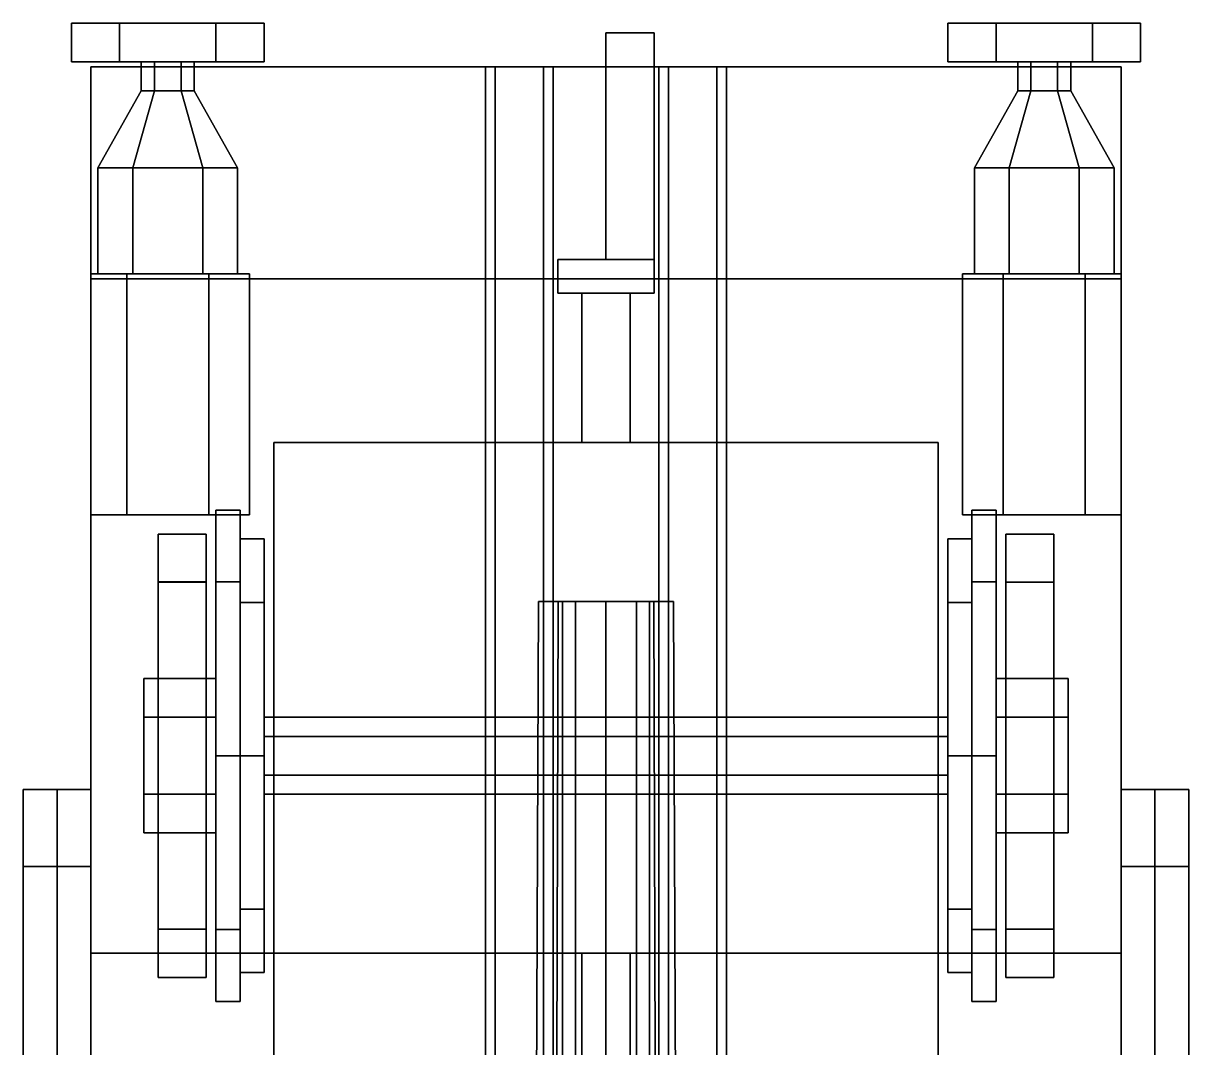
# Model space of a CAD drawing. Header units: millimetres. Extents: x -5.7 to 2.4, y -19.3 to 8.9.
# Drawn here: x -1.21 to 1.21, y 6.744 to 8.87 of the extents above; entities that cross this region are included whole.
import ezdxf

# ---------------------------------------------------------------- set-up
doc = ezdxf.new("R2010")
doc.units = ezdxf.units.MM
for name, color, linetype in [('buffer', 1, 'Continuous'), ('gun', 1, 'Continuous'), ('railings', 6, 'Continuous'), ('supports', 5, 'Continuous'), ('wheels', 2, 'Continuous')]:
    doc.layers.add(name, color=color, linetype=linetype)

msp = doc.modelspace()

# ---------------------------------------------------------------- linework, layer by layer
for points in [[(0, 8.85, 0.82), (0, 8.78, 0.7), (0, 8.78, 1.23), (0, 8.85, 1.07)], [(0.1, 8.85, 0.82), (0.1, 8.78, 0.7), (0, 8.78, 0.7), (0, 8.85, 0.82)], [(0, 8.85, 1.07), (0, 8.78, 1.23), (0.1, 8.78, 1.23), (0.1, 8.85, 1.07)], [(0.1, 8.85, 1.07), (0.1, 8.85, 0.82), (0, 8.85, 0.82), (0, 8.85, 1.07)], [(0.1, 8.78, 1.23), (0.1, 8.78, 0.7), (0.1, 8.85, 0.82), (0.1, 8.85, 1.07)], [(-1.07, 8.78, 2.78), (-1.07, 8.78, 1.52), (-1.07, 8.34, 1.52), (-1.07, 8.34, 2.11)], [(1.07, 8.78, 2.78), (1.07, 8.78, 1.52), (-1.07, 8.78, 1.52), (-1.07, 8.78, 2.78)], [(-1.07, 8.34, 1.52), (-1.07, 8.78, 1.52), (1.07, 8.78, 1.52), (1.07, 8.34, 1.52)], [(-1.07, 8.78, 2.78), (-1.07, 8.34, 2.11), (-1.07, 6.94, 2.11), (-1.07, 6.94, 2.78)], [(1.07, 6.94, 2.78), (1.07, 8.78, 2.78), (-1.07, 8.78, 2.78), (-1.07, 6.94, 2.78)], [(-0.23, 4.51, 3.1), (-0.23, 8.78, 3.1), (-0.25, 8.78, 3.1), (-0.25, 4.51, 3.1)], [(-0.25, 8.78, 3.1), (-0.13, 8.78, 2.78), (-0.13, 4.51, 2.78), (-0.25, 4.51, 3.1)], [(-0.23, 8.78, 3.1), (-0.11, 8.78, 2.8), (-0.13, 8.78, 2.78), (-0.25, 8.78, 3.1)], [(-0.11, 4.51, 2.8), (-0.11, 8.78, 2.8), (-0.23, 8.78, 3.1), (-0.23, 4.51, 3.1)], [(0.13, 8.78, 2.78), (0.13, 4.51, 2.78), (-0.13, 4.51, 2.78), (-0.13, 8.78, 2.78)], [(0.11, 8.78, 2.8), (0.13, 8.78, 2.78), (-0.13, 8.78, 2.78), (-0.11, 8.78, 2.8)], [(-0.11, 8.78, 2.8), (-0.11, 4.51, 2.8), (0.11, 4.51, 2.8), (0.11, 8.78, 2.8)], [(0, 8.78, 0.7), (0, 8.38, 0.7), (0, 8.38, 1.23), (0, 8.78, 1.23)], [(0.1, 8.78, 0.7), (0.1, 8.38, 0.7), (0, 8.38, 0.7), (0, 8.78, 0.7)], [(0, 8.78, 1.23), (0, 8.38, 1.23), (0.1, 8.38, 1.23), (0.1, 8.78, 1.23)], [(0.1, 8.38, 1.23), (0.1, 8.38, 0.7), (0.1, 8.78, 0.7), (0.1, 8.78, 1.23)], [(0.11, 8.78, 2.8), (0.11, 4.51, 2.8), (0.23, 4.51, 3.1), (0.23, 8.78, 3.1)], [(0.25, 8.78, 3.1), (0.13, 8.78, 2.78), (0.11, 8.78, 2.8), (0.23, 8.78, 3.1)], [(0.25, 4.51, 3.1), (0.13, 4.51, 2.78), (0.13, 8.78, 2.78), (0.25, 8.78, 3.1)], [(0.23, 8.78, 3.1), (0.23, 4.51, 3.1), (0.25, 4.51, 3.1), (0.25, 8.78, 3.1)], [(1.07, 8.34, 1.52), (1.07, 8.78, 1.52), (1.07, 8.78, 2.78), (1.07, 8.34, 2.11)], [(1.07, 6.94, 2.11), (1.07, 8.34, 2.11), (1.07, 8.78, 2.78), (1.07, 6.94, 2.78)], [(-0.1, 8.38, 0.7), (-0.1, 8.31, 0.85), (-0.1, 8.31, 1.05), (-0.1, 8.38, 1.23)], [(0, 8.38, 1.23), (0, 8.38, 0.7), (-0.1, 8.38, 0.7), (-0.1, 8.38, 1.23)], [(0.1, 8.38, 0.7), (0.1, 8.31, 0.85), (-0.1, 8.31, 0.85), (-0.1, 8.38, 0.7)], [(-0.1, 8.38, 1.23), (-0.1, 8.31, 1.05), (0.1, 8.31, 1.05), (0.1, 8.38, 1.23)], [(0.1, 8.31, 1.05), (0.1, 8.31, 0.85), (0.1, 8.38, 0.7), (0.1, 8.38, 1.23)], [(-1.07, 8.35, 1.02), (-0.74, 8.35, 1.02), (-0.825, 8.35, 0.8728), (-0.995, 8.35, 0.8728)], [(-1.07, 8.35, 1.02), (-0.995, 8.35, 0.8728), (-0.995, 7.85, 0.8728), (-1.07, 7.85, 1.02)], [(-0.995, 8.35, 1.1672), (-1.07, 8.35, 1.02), (-1.07, 7.85, 1.02), (-0.995, 7.85, 1.1672)], [(-0.995, 8.35, 1.1672), (-0.825, 8.35, 1.1672), (-0.74, 8.35, 1.02), (-1.07, 8.35, 1.02)], [(-0.995, 8.35, 0.8728), (-0.825, 8.35, 0.8728), (-0.825, 7.85, 0.8728), (-0.995, 7.85, 0.8728)], [(-0.825, 8.35, 1.1672), (-0.995, 8.35, 1.1672), (-0.995, 7.85, 1.1672), (-0.825, 7.85, 1.1672)], [(-0.825, 8.35, 0.8728), (-0.74, 8.35, 1.02), (-0.74, 7.85, 1.02), (-0.825, 7.85, 0.8728)], [(-0.74, 8.35, 1.02), (-0.825, 8.35, 1.1672), (-0.825, 7.85, 1.1672), (-0.74, 7.85, 1.02)], [(0.995, 8.35, 0.8728), (0.825, 8.35, 0.8728), (0.74, 8.35, 1.02), (1.07, 8.35, 1.02)], [(0.74, 8.35, 1.02), (0.825, 8.35, 0.8728), (0.825, 7.85, 0.8728), (0.74, 7.85, 1.02)], [(1.07, 8.35, 1.02), (0.74, 8.35, 1.02), (0.825, 8.35, 1.1672), (0.995, 8.35, 1.1672)], [(0.825, 8.35, 1.1672), (0.74, 8.35, 1.02), (0.74, 7.85, 1.02), (0.825, 7.85, 1.1672)], [(0.825, 8.35, 0.8728), (0.995, 8.35, 0.8728), (0.995, 7.85, 0.8728), (0.825, 7.85, 0.8728)], [(0.995, 8.35, 1.1672), (0.825, 8.35, 1.1672), (0.825, 7.85, 1.1672), (0.995, 7.85, 1.1672)], [(0.995, 8.35, 0.8728), (1.07, 8.35, 1.02), (1.07, 7.85, 1.02), (0.995, 7.85, 0.8728)], [(1.07, 8.35, 1.02), (0.995, 8.35, 1.1672), (0.995, 7.85, 1.1672), (1.07, 7.85, 1.02)], [(-1.07, 8.34, 2.11), (-1.07, 8.34, 1.05), (-1.07, 5.56, 1.05), (-1.07, 5.56, 2.11)], [(1.07, 8.34, 1.52), (1.07, 8.34, 1.05), (-1.07, 8.34, 1.05), (-1.07, 8.34, 1.52)], [(-1.07, 5.56, 1.05), (-1.07, 8.34, 1.05), (1.07, 8.34, 1.05), (1.07, 5.56, 1.05)], [(1.07, 5.56, 1.05), (1.07, 8.34, 1.05), (1.07, 8.34, 2.11), (1.07, 5.56, 2.11)], [(-0.1, 8.31, 1.05), (-0.1, 8.31, 0.85), (0.1, 8.31, 0.85), (0.1, 8.31, 1.05)], [(-0.05, 8.31, 0.85), (-0.05, 8, 0.85), (-0.05, 8, 1.05), (-0.05, 8.31, 1.05)], [(0.05, 8.31, 0.85), (0.05, 8, 0.85), (-0.05, 8, 0.85), (-0.05, 8.31, 0.85)], [(-0.05, 8.31, 1.05), (-0.05, 8, 1.05), (0.05, 8, 1.05), (0.05, 8.31, 1.05)], [(0.05, 8, 1.05), (0.05, 8, 0.85), (0.05, 8.31, 0.85), (0.05, 8.31, 1.05)], [(-0.69, 8, 1.05), (-0.69, 8, 0.24), (-0.69, 3.33, 0.24), (-0.69, 3.33, 1.05)], [(-0.69, 3.33, 0.24), (-0.69, 8, 0.24), (0.69, 8, 0.24), (0.69, 3.33, 0.24)], [(-0.69, 8, 0.24), (-0.69, 8, 1.05), (0.69, 8, 1.05), (0.69, 8, 0.24)], [(0.69, 3.33, 0.24), (0.69, 8, 0.24), (0.69, 8, 1.05), (0.69, 3.33, 1.05)], [(-0.83, 7.81, 1.05), (-0.83, 7.81, 0.19), (-0.93, 7.81, 0.19), (-0.93, 7.81, 1.05)], [(-0.93, 7.81, 1.05), (-0.93, 7.81, 0.87), (-0.93, 7.71, 0.87), (-0.93, 7.71, 1.05)], [(-0.93, 7.81, 0.69), (-0.93, 7.81, 0.37), (-0.93, 7.71, 0.37), (-0.93, 7.71, 0.69)], [(-0.93, 7.81, 0.37), (-0.93, 7.81, 0.19), (-0.93, 6.89, 0.19), (-0.93, 6.89, 0.37)], [(-0.83, 6.89, 0.37), (-0.83, 7.81, 0.37), (-0.93, 7.81, 0.37), (-0.93, 6.89, 0.37)], [(-0.93, 6.89, 0.19), (-0.93, 7.81, 0.19), (-0.83, 7.81, 0.19), (-0.83, 6.89, 0.19)], [(-0.93, 7.81, 0.87), (-0.93, 7.81, 0.69), (-0.93, 6.89, 0.69), (-0.93, 6.89, 0.87)], [(-0.93, 6.89, 0.69), (-0.93, 7.81, 0.69), (-0.83, 7.81, 0.69), (-0.83, 6.89, 0.69)], [(-0.83, 7.71, 0.87), (-0.83, 7.81, 0.87), (-0.83, 7.81, 1.05), (-0.83, 7.71, 1.05)], [(-0.83, 7.71, 0.37), (-0.83, 7.81, 0.37), (-0.83, 7.81, 0.69), (-0.83, 7.71, 0.69)], [(-0.83, 6.89, 0.19), (-0.83, 7.81, 0.19), (-0.83, 7.81, 0.37), (-0.83, 6.89, 0.37)], [(-0.83, 6.89, 0.69), (-0.83, 7.81, 0.69), (-0.83, 7.81, 0.87), (-0.83, 6.89, 0.87)], [(0.93, 7.81, 1.05), (0.93, 7.81, 0.19), (0.83, 7.81, 0.19), (0.83, 7.81, 1.05)], [(0.83, 7.81, 0.87), (0.83, 7.71, 0.87), (0.83, 7.71, 1.05), (0.83, 7.81, 1.05)], [(0.83, 7.81, 0.37), (0.83, 7.71, 0.37), (0.83, 7.71, 0.69), (0.83, 7.81, 0.69)], [(0.93, 7.81, 0.19), (0.93, 6.89, 0.19), (0.83, 6.89, 0.19), (0.83, 7.81, 0.19)], [(0.83, 7.81, 0.19), (0.83, 6.89, 0.19), (0.83, 6.89, 0.37), (0.83, 7.81, 0.37)], [(0.83, 7.81, 0.37), (0.83, 6.89, 0.37), (0.93, 6.89, 0.37), (0.93, 7.81, 0.37)], [(0.93, 7.81, 0.69), (0.93, 6.89, 0.69), (0.83, 6.89, 0.69), (0.83, 7.81, 0.69)], [(0.83, 7.81, 0.69), (0.83, 6.89, 0.69), (0.83, 6.89, 0.87), (0.83, 7.81, 0.87)], [(0.93, 7.71, 1.05), (0.93, 7.71, 0.87), (0.93, 7.81, 0.87), (0.93, 7.81, 1.05)], [(0.93, 7.71, 0.69), (0.93, 7.71, 0.37), (0.93, 7.81, 0.37), (0.93, 7.81, 0.69)], [(0.93, 6.89, 0.37), (0.93, 6.89, 0.19), (0.93, 7.81, 0.19), (0.93, 7.81, 0.37)], [(0.93, 6.89, 0.87), (0.93, 6.89, 0.69), (0.93, 7.81, 0.69), (0.93, 7.81, 0.87)], [(-0.83, 6.99, 0.87), (-0.83, 7.7106, 0.87), (-0.93, 7.7106, 0.87), (-0.93, 6.99, 0.87)], [(-0.93, 7.71, 1.05), (-0.93, 7.71, 0.87), (-0.83, 7.71, 0.87), (-0.83, 7.71, 1.05)], [(-0.93, 7.71, 0.69), (-0.93, 7.71, 0.37), (-0.83, 7.71, 0.37), (-0.83, 7.71, 0.69)], [(0.83, 7.71, 1.05), (0.83, 7.71, 0.87), (0.93, 7.71, 0.87), (0.93, 7.71, 1.05)], [(0.83, 7.71, 0.69), (0.83, 7.71, 0.37), (0.93, 7.71, 0.37), (0.93, 7.71, 0.69)], [(0.83, 7.71, 0.87), (0.83, 6.99, 0.87), (0.93, 6.99, 0.87), (0.93, 7.71, 0.87)], [(-0.96, 7.43, 0.3714), (-0.96, 7.51, 0.51), (-0.81, 7.51, 0.51), (-0.81, 7.43, 0.3714)], [(-0.96, 7.43, 0.3714), (-0.96, 7.27, 0.3714), (-0.96, 7.19, 0.51), (-0.96, 7.51, 0.51)], [(-0.96, 7.51, 0.51), (-0.96, 7.43, 0.6486), (-0.81, 7.43, 0.6486), (-0.81, 7.51, 0.51)], [(-0.96, 7.51, 0.51), (-0.96, 7.19, 0.51), (-0.96, 7.27, 0.6486), (-0.96, 7.43, 0.6486)], [(0.96, 7.51, 0.51), (0.96, 7.43, 0.3714), (0.81, 7.43, 0.3714), (0.81, 7.51, 0.51)], [(0.96, 7.43, 0.6486), (0.96, 7.51, 0.51), (0.81, 7.51, 0.51), (0.81, 7.43, 0.6486)], [(0.96, 7.27, 0.3714), (0.96, 7.43, 0.3714), (0.96, 7.51, 0.51), (0.96, 7.19, 0.51)], [(0.96, 7.19, 0.51), (0.96, 7.51, 0.51), (0.96, 7.43, 0.6486), (0.96, 7.27, 0.6486)], [(-0.96, 7.27, 0.3714), (-0.96, 7.43, 0.3714), (-0.81, 7.43, 0.3714), (-0.81, 7.27, 0.3714)], [(-0.96, 7.43, 0.6486), (-0.96, 7.27, 0.6486), (-0.81, 7.27, 0.6486), (-0.81, 7.43, 0.6486)], [(0.96, 7.43, 0.3714), (0.96, 7.27, 0.3714), (0.81, 7.27, 0.3714), (0.81, 7.43, 0.3714)], [(0.96, 7.27, 0.6486), (0.96, 7.43, 0.6486), (0.81, 7.43, 0.6486), (0.81, 7.27, 0.6486)], [(-0.96, 7.19, 0.51), (-0.96, 7.27, 0.3714), (-0.81, 7.27, 0.3714), (-0.81, 7.19, 0.51)], [(-0.96, 7.27, 0.6486), (-0.96, 7.19, 0.51), (-0.81, 7.19, 0.51), (-0.81, 7.27, 0.6486)], [(0.96, 7.27, 0.3714), (0.96, 7.19, 0.51), (0.81, 7.19, 0.51), (0.81, 7.27, 0.3714)], [(0.96, 7.19, 0.51), (0.96, 7.27, 0.6486), (0.81, 7.27, 0.6486), (0.81, 7.19, 0.51)], [(-0.93, 6.99, 1.05), (-0.93, 6.99, 0.87), (-0.93, 6.89, 0.87), (-0.93, 6.89, 1.05)], [(-0.83, 6.99, 1.05), (-0.83, 6.99, 0.87), (-0.93, 6.99, 0.87), (-0.93, 6.99, 1.05)], [(-0.93, 6.99, 0.69), (-0.93, 6.99, 0.37), (-0.93, 6.89, 0.37), (-0.93, 6.89, 0.69)], [(-0.83, 6.99, 0.69), (-0.83, 6.99, 0.37), (-0.93, 6.99, 0.37), (-0.93, 6.99, 0.69)], [(-0.83, 6.89, 0.87), (-0.83, 6.99, 0.87), (-0.83, 6.99, 1.05), (-0.83, 6.89, 1.05)], [(-0.83, 6.89, 0.37), (-0.83, 6.99, 0.37), (-0.83, 6.99, 0.69), (-0.83, 6.89, 0.69)], [(0.83, 6.99, 0.87), (0.83, 6.89, 0.87), (0.83, 6.89, 1.05), (0.83, 6.99, 1.05)], [(0.93, 6.99, 1.05), (0.93, 6.99, 0.87), (0.83, 6.99, 0.87), (0.83, 6.99, 1.05)], [(0.83, 6.99, 0.37), (0.83, 6.89, 0.37), (0.83, 6.89, 0.69), (0.83, 6.99, 0.69)], [(0.93, 6.99, 0.69), (0.93, 6.99, 0.37), (0.83, 6.99, 0.37), (0.83, 6.99, 0.69)], [(0.93, 6.89, 1.05), (0.93, 6.89, 0.87), (0.93, 6.99, 0.87), (0.93, 6.99, 1.05)], [(0.93, 6.89, 0.69), (0.93, 6.89, 0.37), (0.93, 6.99, 0.37), (0.93, 6.99, 0.69)], [(1.07, 5.56, 2.11), (1.07, 6.94, 2.11), (-1.07, 6.94, 2.11), (-1.07, 5.56, 2.11)], [(-1.07, 6.94, 2.78), (-1.07, 6.94, 2.11), (1.07, 6.94, 2.11), (1.07, 6.94, 2.78)], [(-0.05, 6.94, 2.78), (-0.05, 6.94, 2.65), (-0.05, 5.19, 2.65), (-0.05, 5.19, 2.78)], [(-0.05, 5.19, 2.65), (-0.05, 6.94, 2.65), (0.05, 6.94, 2.65), (0.05, 5.19, 2.65)], [(0.05, 5.19, 2.65), (0.05, 6.94, 2.65), (0.05, 6.94, 2.78), (0.05, 5.19, 2.78)], [(-0.93, 6.89, 1.05), (-0.93, 6.89, 0.19), (-0.83, 6.89, 0.19), (-0.83, 6.89, 1.05)], [(0.83, 6.89, 1.05), (0.83, 6.89, 0.19), (0.93, 6.89, 0.19), (0.93, 6.89, 1.05)]]:
    msp.add_3dface(points)
at = {"layer": 'buffer'}
for points in [[(-0.81, 8.87, 0.8468), (-1.01, 8.87, 0.8468), (-1.11, 8.87, 1.02), (-0.71, 8.87, 1.02)], [(-1.11, 8.87, 1.02), (-1.01, 8.87, 0.8468), (-1.01, 8.79, 0.8468), (-1.11, 8.79, 1.02)], [(-0.71, 8.87, 1.02), (-1.11, 8.87, 1.02), (-1.01, 8.87, 1.1932), (-0.81, 8.87, 1.1932)], [(-1.01, 8.87, 1.1932), (-1.11, 8.87, 1.02), (-1.11, 8.79, 1.02), (-1.01, 8.79, 1.1932)], [(-1.01, 8.87, 0.8468), (-0.81, 8.87, 0.8468), (-0.81, 8.79, 0.8468), (-1.01, 8.79, 0.8468)], [(-0.81, 8.87, 1.1932), (-1.01, 8.87, 1.1932), (-1.01, 8.79, 1.1932), (-0.81, 8.79, 1.1932)], [(-0.81, 8.87, 0.8468), (-0.71, 8.87, 1.02), (-0.71, 8.79, 1.02), (-0.81, 8.79, 0.8468)], [(-0.71, 8.87, 1.02), (-0.81, 8.87, 1.1932), (-0.81, 8.79, 1.1932), (-0.71, 8.79, 1.02)], [(0.71, 8.87, 1.02), (0.81, 8.87, 0.8468), (0.81, 8.79, 0.8468), (0.71, 8.79, 1.02)], [(1.01, 8.87, 0.8468), (0.81, 8.87, 0.8468), (0.71, 8.87, 1.02), (1.11, 8.87, 1.02)], [(0.81, 8.87, 1.1932), (0.71, 8.87, 1.02), (0.71, 8.79, 1.02), (0.81, 8.79, 1.1932)], [(1.11, 8.87, 1.02), (0.71, 8.87, 1.02), (0.81, 8.87, 1.1932), (1.01, 8.87, 1.1932)], [(0.81, 8.87, 0.8468), (1.01, 8.87, 0.8468), (1.01, 8.79, 0.8468), (0.81, 8.79, 0.8468)], [(1.01, 8.87, 1.1932), (0.81, 8.87, 1.1932), (0.81, 8.79, 1.1932), (1.01, 8.79, 1.1932)], [(1.01, 8.87, 0.8468), (1.11, 8.87, 1.02), (1.11, 8.79, 1.02), (1.01, 8.79, 0.8468)], [(1.11, 8.87, 1.02), (1.01, 8.87, 1.1932), (1.01, 8.79, 1.1932), (1.11, 8.79, 1.02)], [(-0.71, 8.79, 1.02), (-1.11, 8.79, 1.02), (-1.01, 8.79, 0.8468), (-0.81, 8.79, 0.8468)], [(-0.81, 8.79, 1.1932), (-1.01, 8.79, 1.1932), (-1.11, 8.79, 1.02), (-0.71, 8.79, 1.02)], [(-0.965, 8.79, 1.02), (-0.9375, 8.79, 0.9724), (-0.9375, 8.73, 0.9724), (-0.965, 8.73, 1.02)], [(-0.9375, 8.79, 1.0676), (-0.965, 8.79, 1.02), (-0.965, 8.73, 1.02), (-0.9375, 8.73, 1.0676)], [(-0.8825, 8.79, 1.0676), (-0.9375, 8.79, 1.0676), (-0.9375, 8.73, 1.0676), (-0.8825, 8.73, 1.0676)], [(-0.9375, 8.79, 0.9724), (-0.8825, 8.79, 0.9724), (-0.8825, 8.73, 0.9724), (-0.9375, 8.73, 0.9724)], [(-0.8825, 8.79, 0.9724), (-0.855, 8.79, 1.02), (-0.855, 8.73, 1.02), (-0.8825, 8.73, 0.9724)], [(-0.855, 8.79, 1.02), (-0.8825, 8.79, 1.0676), (-0.8825, 8.73, 1.0676), (-0.855, 8.73, 1.02)], [(1.11, 8.79, 1.02), (0.71, 8.79, 1.02), (0.81, 8.79, 0.8468), (1.01, 8.79, 0.8468)], [(1.01, 8.79, 1.1932), (0.81, 8.79, 1.1932), (0.71, 8.79, 1.02), (1.11, 8.79, 1.02)], [(0.855, 8.79, 1.02), (0.8825, 8.79, 0.9724), (0.8825, 8.73, 0.9724), (0.855, 8.73, 1.02)], [(0.8825, 8.79, 1.0676), (0.855, 8.79, 1.02), (0.855, 8.73, 1.02), (0.8825, 8.73, 1.0676)], [(0.9375, 8.79, 1.0676), (0.8825, 8.79, 1.0676), (0.8825, 8.73, 1.0676), (0.9375, 8.73, 1.0676)], [(0.8825, 8.79, 0.9724), (0.9375, 8.79, 0.9724), (0.9375, 8.73, 0.9724), (0.8825, 8.73, 0.9724)], [(0.9375, 8.79, 0.9724), (0.965, 8.79, 1.02), (0.965, 8.73, 1.02), (0.9375, 8.73, 0.9724)], [(0.965, 8.79, 1.02), (0.9375, 8.79, 1.0676), (0.9375, 8.73, 1.0676), (0.965, 8.73, 1.02)], [(-0.965, 8.73, 1.02), (-0.9375, 8.73, 0.9724), (-0.9825, 8.57, 0.8944), (-1.055, 8.57, 1.02)], [(-0.9375, 8.73, 1.0676), (-0.965, 8.73, 1.02), (-1.055, 8.57, 1.02), (-0.9825, 8.57, 1.1456)], [(-0.8825, 8.73, 1.0676), (-0.9375, 8.73, 1.0676), (-0.9825, 8.57, 1.1456), (-0.8375, 8.57, 1.1456)], [(-0.9375, 8.73, 0.9724), (-0.8825, 8.73, 0.9724), (-0.8375, 8.57, 0.8944), (-0.9825, 8.57, 0.8944)], [(-0.8825, 8.73, 0.9724), (-0.855, 8.73, 1.02), (-0.765, 8.57, 1.02), (-0.8375, 8.57, 0.8944)], [(-0.855, 8.73, 1.02), (-0.8825, 8.73, 1.0676), (-0.8375, 8.57, 1.1456), (-0.765, 8.57, 1.02)], [(0.855, 8.73, 1.02), (0.8825, 8.73, 0.9724), (0.8375, 8.57, 0.8944), (0.765, 8.57, 1.02)], [(0.8825, 8.73, 1.0676), (0.855, 8.73, 1.02), (0.765, 8.57, 1.02), (0.8375, 8.57, 1.1456)], [(0.9375, 8.73, 1.0676), (0.8825, 8.73, 1.0676), (0.8375, 8.57, 1.1456), (0.9825, 8.57, 1.1456)], [(0.8825, 8.73, 0.9724), (0.9375, 8.73, 0.9724), (0.9825, 8.57, 0.8944), (0.8375, 8.57, 0.8944)], [(0.9375, 8.73, 0.9724), (0.965, 8.73, 1.02), (1.055, 8.57, 1.02), (0.9825, 8.57, 0.8944)], [(0.965, 8.73, 1.02), (0.9375, 8.73, 1.0676), (0.9825, 8.57, 1.1456), (1.055, 8.57, 1.02)], [(-1.055, 8.57, 1.02), (-0.9825, 8.57, 0.8944), (-0.9825, 8.35, 0.8944), (-1.055, 8.35, 1.02)], [(-0.9825, 8.57, 1.1456), (-1.055, 8.57, 1.02), (-1.055, 8.35, 1.02), (-0.9825, 8.35, 1.1456)], [(-0.9825, 8.57, 0.8944), (-0.8375, 8.57, 0.8944), (-0.8375, 8.35, 0.8944), (-0.9825, 8.35, 0.8944)], [(-0.8375, 8.57, 1.1456), (-0.9825, 8.57, 1.1456), (-0.9825, 8.35, 1.1456), (-0.8375, 8.35, 1.1456)], [(-0.8375, 8.57, 0.8944), (-0.765, 8.57, 1.02), (-0.765, 8.35, 1.02), (-0.8375, 8.35, 0.8944)], [(-0.765, 8.57, 1.02), (-0.8375, 8.57, 1.1456), (-0.8375, 8.35, 1.1456), (-0.765, 8.35, 1.02)], [(0.765, 8.57, 1.02), (0.8375, 8.57, 0.8944), (0.8375, 8.35, 0.8944), (0.765, 8.35, 1.02)], [(0.8375, 8.57, 1.1456), (0.765, 8.57, 1.02), (0.765, 8.35, 1.02), (0.8375, 8.35, 1.1456)], [(0.8375, 8.57, 0.8944), (0.9825, 8.57, 0.8944), (0.9825, 8.35, 0.8944), (0.8375, 8.35, 0.8944)], [(0.9825, 8.57, 1.1456), (0.8375, 8.57, 1.1456), (0.8375, 8.35, 1.1456), (0.9825, 8.35, 1.1456)], [(0.9825, 8.57, 0.8944), (1.055, 8.57, 1.02), (1.055, 8.35, 1.02), (0.9825, 8.35, 0.8944)], [(1.055, 8.57, 1.02), (0.9825, 8.57, 1.1456), (0.9825, 8.35, 1.1456), (1.055, 8.35, 1.02)]]:
    msp.add_3dface(points, dxfattribs=at)
at = {"layer": 'gun'}
for points in [[(-0.14, 7.67, 3.45), (-0.099, 7.67, 3.351), (-0.1061, 5.3, 3.3439), (-0.15, 5.3, 3.45)], [(-0.099, 7.67, 3.549), (-0.14, 7.67, 3.45), (-0.15, 5.3, 3.45), (-0.1061, 5.3, 3.5561)], [(-0.09, 7.67, 3.45), (-0.0636, 7.67, 3.3864), (-0.099, 7.67, 3.351), (-0.14, 7.67, 3.45)], [(-0.0636, 7.67, 3.5136), (-0.09, 7.67, 3.45), (-0.14, 7.67, 3.45), (-0.099, 7.67, 3.549)], [(-0.099, 7.67, 3.351), (0, 7.67, 3.31), (0, 5.3, 3.3), (-0.1061, 5.3, 3.3439)], [(0, 7.67, 3.59), (-0.099, 7.67, 3.549), (-0.1061, 5.3, 3.5561), (0, 5.3, 3.6)], [(-0.0636, 7.67, 3.3864), (0, 7.67, 3.36), (0, 7.67, 3.31), (-0.099, 7.67, 3.351)], [(0, 7.67, 3.54), (-0.0636, 7.67, 3.5136), (-0.099, 7.67, 3.549), (0, 7.67, 3.59)], [(-0.0636, 3.67, 3.5136), (-0.09, 3.67, 3.45), (-0.09, 7.67, 3.45), (-0.0636, 7.67, 3.5136)], [(-0.09, 3.67, 3.45), (-0.0636, 3.67, 3.3864), (-0.0636, 7.67, 3.3864), (-0.09, 7.67, 3.45)], [(0, 3.67, 3.54), (-0.0636, 3.67, 3.5136), (-0.0636, 7.67, 3.5136), (0, 7.67, 3.54)], [(-0.0636, 3.67, 3.3864), (0, 3.67, 3.36), (0, 7.67, 3.36), (-0.0636, 7.67, 3.3864)], [(0.0636, 3.67, 3.5136), (0, 3.67, 3.54), (0, 7.67, 3.54), (0.0636, 7.67, 3.5136)], [(0, 3.67, 3.36), (0.0636, 3.67, 3.3864), (0.0636, 7.67, 3.3864), (0, 7.67, 3.36)], [(0, 7.67, 3.31), (0.099, 7.67, 3.351), (0.1061, 5.3, 3.3439), (0, 5.3, 3.3)], [(0.099, 7.67, 3.549), (0, 7.67, 3.59), (0, 5.3, 3.6), (0.1061, 5.3, 3.5561)], [(0.0636, 7.67, 3.5136), (0, 7.67, 3.54), (0, 7.67, 3.59), (0.099, 7.67, 3.549)], [(0, 7.67, 3.36), (0.0636, 7.67, 3.3864), (0.099, 7.67, 3.351), (0, 7.67, 3.31)], [(0.09, 3.67, 3.45), (0.0636, 3.67, 3.5136), (0.0636, 7.67, 3.5136), (0.09, 7.67, 3.45)], [(0.0636, 3.67, 3.3864), (0.09, 3.67, 3.45), (0.09, 7.67, 3.45), (0.0636, 7.67, 3.3864)], [(0.09, 7.67, 3.45), (0.0636, 7.67, 3.5136), (0.099, 7.67, 3.549), (0.14, 7.67, 3.45)], [(0.0636, 7.67, 3.3864), (0.09, 7.67, 3.45), (0.14, 7.67, 3.45), (0.099, 7.67, 3.351)], [(0.099, 7.67, 3.351), (0.14, 7.67, 3.45), (0.15, 5.3, 3.45), (0.1061, 5.3, 3.3439)], [(0.14, 7.67, 3.45), (0.099, 7.67, 3.549), (0.1061, 5.3, 3.5561), (0.15, 5.3, 3.45)]]:
    msp.add_3dface(points, dxfattribs=at)
at = {"layer": 'railings'}
for points in [[(-1.07, 8.31, 3.27), (-1.07, 8.34, 3.27), (-1.07, 8.34, 2.78), (-1.07, 8.31, 2.78)], [(-1.07, 8.31, 2.78), (-1.07, 8.34, 2.78), (-1.07, 8.34, 3.27), (-1.07, 8.31, 3.27)], [(1.07, 8.31, 2.78), (1.07, 8.34, 2.78), (1.07, 8.34, 3.27), (1.07, 8.31, 3.27)], [(1.07, 8.31, 3.27), (1.07, 8.34, 3.27), (1.07, 8.34, 2.78), (1.07, 8.31, 2.78)], [(-1.07, 6.96, 3.24), (-1.07, 6.96, 3.27), (-1.07, 8.31, 3.27), (-1.07, 8.31, 3.24)], [(-1.07, 8.31, 3.24), (-1.07, 8.31, 3.27), (-1.07, 6.96, 3.27), (-1.07, 6.96, 3.24)], [(1.07, 6.96, 3.24), (1.07, 6.96, 3.27), (1.07, 8.31, 3.27), (1.07, 8.31, 3.24)], [(1.07, 8.31, 3.24), (1.07, 8.31, 3.27), (1.07, 6.96, 3.27), (1.07, 6.96, 3.24)], [(-1.07, 7.88, 2.78), (-1.07, 7.91, 2.78), (-1.07, 7.91, 3.24), (-1.07, 7.88, 3.24)], [(-1.07, 7.88, 3.24), (-1.07, 7.91, 3.24), (-1.07, 7.91, 2.78), (-1.07, 7.88, 2.78)], [(1.07, 7.88, 3.24), (1.07, 7.91, 3.24), (1.07, 7.91, 2.78), (1.07, 7.88, 2.78)], [(1.07, 7.88, 2.78), (1.07, 7.91, 2.78), (1.07, 7.91, 3.24), (1.07, 7.88, 3.24)], [(-1.07, 7.45, 3.24), (-1.07, 7.48, 3.24), (-1.07, 7.48, 2.78), (-1.07, 7.45, 2.78)], [(-1.07, 7.45, 2.78), (-1.07, 7.48, 2.78), (-1.07, 7.48, 3.24), (-1.07, 7.45, 3.24)], [(1.07, 7.45, 2.78), (1.07, 7.48, 2.78), (1.07, 7.48, 3.24), (1.07, 7.45, 3.24)], [(1.07, 7.45, 3.24), (1.07, 7.48, 3.24), (1.07, 7.48, 2.78), (1.07, 7.45, 2.78)], [(-1.07, 6.99, 2.78), (-1.07, 7.02, 2.78), (-1.07, 7.02, 3.24), (-1.07, 6.99, 3.24)], [(-1.07, 6.99, 3.24), (-1.07, 7.02, 3.24), (-1.07, 7.02, 2.78), (-1.07, 6.99, 2.78)], [(1.07, 6.99, 3.24), (1.07, 7.02, 3.24), (1.07, 7.02, 2.78), (1.07, 6.99, 2.78)], [(1.07, 6.99, 2.78), (1.07, 7.02, 2.78), (1.07, 7.02, 3.24), (1.07, 6.99, 3.24)]]:
    msp.add_3dface(points, dxfattribs=at)
at = {"layer": 'supports'}
for points in [[(-1.21, 3.37, 1.72), (-1.14, 3.37, 1.79), (-1.14, 7.28, 1.53), (-1.21, 7.28, 1.46)], [(-1.14, 3.37, 1.65), (-1.21, 3.37, 1.72), (-1.21, 7.28, 1.46), (-1.14, 7.28, 1.39)], [(-1.14, 7.28, 1.53), (-1.07, 7.28, 1.46), (-1.14, 7.28, 1.39), (-1.21, 7.28, 1.46)], [(-1.14, 3.37, 1.79), (-1.07, 3.37, 1.72), (-1.07, 7.28, 1.46), (-1.14, 7.28, 1.53)], [(-1.07, 3.37, 1.72), (-1.14, 3.37, 1.65), (-1.14, 7.28, 1.39), (-1.07, 7.28, 1.46)], [(1.14, 3.37, 1.65), (1.07, 3.37, 1.72), (1.07, 7.28, 1.46), (1.14, 7.28, 1.39)], [(1.07, 3.37, 1.72), (1.14, 3.37, 1.79), (1.14, 7.28, 1.53), (1.07, 7.28, 1.46)], [(1.14, 7.28, 1.53), (1.21, 7.28, 1.46), (1.14, 7.28, 1.39), (1.07, 7.28, 1.46)], [(1.21, 3.37, 1.72), (1.14, 3.37, 1.65), (1.14, 7.28, 1.39), (1.21, 7.28, 1.46)], [(1.14, 3.37, 1.79), (1.21, 3.37, 1.72), (1.21, 7.28, 1.46), (1.14, 7.28, 1.53)], [(-1.14, 3.21, 1.31), (-1.21, 3.21, 1.38), (-1.21, 7.12, 0.69), (-1.14, 7.12, 0.62)], [(-1.21, 3.21, 1.38), (-1.14, 3.21, 1.45), (-1.14, 7.12, 0.76), (-1.21, 7.12, 0.69)], [(-1.14, 7.12, 0.76), (-1.07, 7.12, 0.69), (-1.14, 7.12, 0.62), (-1.21, 7.12, 0.69)], [(-1.07, 3.21, 1.38), (-1.14, 3.21, 1.31), (-1.14, 7.12, 0.62), (-1.07, 7.12, 0.69)], [(-1.14, 3.21, 1.45), (-1.07, 3.21, 1.38), (-1.07, 7.12, 0.69), (-1.14, 7.12, 0.76)], [(1.07, 3.21, 1.38), (1.14, 3.21, 1.45), (1.14, 7.12, 0.76), (1.07, 7.12, 0.69)], [(1.14, 3.21, 1.31), (1.07, 3.21, 1.38), (1.07, 7.12, 0.69), (1.14, 7.12, 0.62)], [(1.14, 7.12, 0.76), (1.21, 7.12, 0.69), (1.14, 7.12, 0.62), (1.07, 7.12, 0.69)], [(1.14, 3.21, 1.45), (1.21, 3.21, 1.38), (1.21, 7.12, 0.69), (1.14, 7.12, 0.76)], [(1.21, 3.21, 1.38), (1.14, 3.21, 1.31), (1.14, 7.12, 0.62), (1.21, 7.12, 0.69)]]:
    msp.add_3dface(points, dxfattribs=at)
at = {"layer": 'wheels'}
for points in [[(-0.81, 6.9894, 0.1494), (-0.81, 7.86, 0.51), (-0.81, 7.7106, 0.1494), (-0.81, 7.35)], [(-0.81, 6.84, 0.51), (-0.81, 7.7106, 0.8706), (-0.81, 7.86, 0.51), (-0.81, 6.9894, 0.1494)], [(-0.76, 7.86, 0.51), (-0.76, 7.7106, 0.1494), (-0.81, 7.7106, 0.1494), (-0.81, 7.86, 0.51)], [(-0.76, 7.7106, 0.8706), (-0.76, 7.86, 0.51), (-0.81, 7.86, 0.51), (-0.81, 7.7106, 0.8706)], [(-0.76, 7.8, 0.51), (-0.76, 7.6682, 0.1918), (-0.76, 7.7106, 0.1494), (-0.76, 7.86, 0.51)], [(-0.76, 7.6682, 0.8282), (-0.76, 7.8, 0.51), (-0.76, 7.86, 0.51), (-0.76, 7.7106, 0.8706)], [(0.76, 7.7106, 0.1494), (0.76, 7.86, 0.51), (0.81, 7.86, 0.51), (0.81, 7.7106, 0.1494)], [(0.76, 7.6682, 0.1918), (0.76, 7.8, 0.51), (0.76, 7.86, 0.51), (0.76, 7.7106, 0.1494)], [(0.76, 7.86, 0.51), (0.76, 7.7106, 0.8706), (0.81, 7.7106, 0.8706), (0.81, 7.86, 0.51)], [(0.76, 7.8, 0.51), (0.76, 7.6682, 0.8282), (0.76, 7.7106, 0.8706), (0.76, 7.86, 0.51)], [(0.81, 7.7106, 0.8706), (0.81, 7.35, 1.02), (0.81, 6.9894, 0.8706), (0.81, 7.86, 0.51)], [(0.81, 7.86, 0.51), (0.81, 6.9894, 0.8706), (0.81, 6.84, 0.51), (0.81, 7.7106, 0.1494)], [(-0.71, 7.8, 0.51), (-0.71, 7.6682, 0.1918), (-0.76, 7.6682, 0.1918), (-0.76, 7.8, 0.51)], [(-0.71, 7.6682, 0.8282), (-0.71, 7.8, 0.51), (-0.76, 7.8, 0.51), (-0.76, 7.6682, 0.8282)], [(-0.71, 7.0318, 0.8282), (-0.71, 7.8, 0.51), (-0.71, 7.6682, 0.8282), (-0.71, 7.35, 0.96)], [(-0.71, 6.9, 0.51), (-0.71, 7.6682, 0.1918), (-0.71, 7.8, 0.51), (-0.71, 7.0318, 0.8282)], [(0.71, 7.6682, 0.1918), (0.71, 7.8, 0.51), (0.76, 7.8, 0.51), (0.76, 7.6682, 0.1918)], [(0.71, 7.8, 0.51), (0.71, 7.0318, 0.1918), (0.71, 6.9, 0.51), (0.71, 7.6682, 0.8282)], [(0.71, 7.6682, 0.1918), (0.71, 7.35, 0.06), (0.71, 7.0318, 0.1918), (0.71, 7.8, 0.51)], [(0.71, 7.8, 0.51), (0.71, 7.6682, 0.8282), (0.76, 7.6682, 0.8282), (0.76, 7.8, 0.51)], [(-0.81, 6.9894, 0.8706), (-0.81, 7.35, 1.02), (-0.81, 7.7106, 0.8706), (-0.81, 6.84, 0.51)], [(-0.76, 7.35, 1.02), (-0.76, 7.7106, 0.8706), (-0.81, 7.7106, 0.8706), (-0.81, 7.35, 1.02)], [(-0.76, 7.7106, 0.1494), (-0.76, 7.35), (-0.81, 7.35), (-0.81, 7.7106, 0.1494)], [(-0.76, 7.35, 0.96), (-0.76, 7.6682, 0.8282), (-0.76, 7.7106, 0.8706), (-0.76, 7.35, 1.02)], [(-0.76, 7.6682, 0.1918), (-0.76, 7.35, 0.06), (-0.76, 7.35), (-0.76, 7.7106, 0.1494)], [(0.76, 7.7106, 0.8706), (0.76, 7.35, 1.02), (0.81, 7.35, 1.02), (0.81, 7.7106, 0.8706)], [(0.76, 7.6682, 0.8282), (0.76, 7.35, 0.96), (0.76, 7.35, 1.02), (0.76, 7.7106, 0.8706)], [(0.76, 7.35), (0.76, 7.7106, 0.1494), (0.81, 7.7106, 0.1494), (0.81, 7.35)], [(0.76, 7.35, 0.06), (0.76, 7.6682, 0.1918), (0.76, 7.7106, 0.1494), (0.76, 7.35)], [(0.81, 7.7106, 0.1494), (0.81, 6.84, 0.51), (0.81, 6.9894, 0.1494), (0.81, 7.35)], [(-0.71, 7.35, 0.96), (-0.71, 7.6682, 0.8282), (-0.76, 7.6682, 0.8282), (-0.76, 7.35, 0.96)], [(-0.71, 7.6682, 0.1918), (-0.71, 7.35, 0.06), (-0.76, 7.35, 0.06), (-0.76, 7.6682, 0.1918)], [(-0.71, 7.0318, 0.1918), (-0.71, 7.35, 0.06), (-0.71, 7.6682, 0.1918), (-0.71, 6.9, 0.51)], [(0.71, 7.6682, 0.8282), (0.71, 7.35, 0.96), (0.76, 7.35, 0.96), (0.76, 7.6682, 0.8282)], [(0.71, 7.6682, 0.8282), (0.71, 6.9, 0.51), (0.71, 7.0318, 0.8282), (0.71, 7.35, 0.96)], [(0.71, 7.35, 0.06), (0.71, 7.6682, 0.1918), (0.76, 7.6682, 0.1918), (0.76, 7.35, 0.06)], [(-0.71, 7.39, 0.4407), (-0.71, 7.43, 0.51), (0.71, 7.43, 0.51), (0.71, 7.39, 0.4407)], [(-0.71, 7.43, 0.51), (-0.71, 7.39, 0.5793), (0.71, 7.39, 0.5793), (0.71, 7.43, 0.51)], [(-0.71, 7.31, 0.4407), (-0.71, 7.39, 0.4407), (0.71, 7.39, 0.4407), (0.71, 7.31, 0.4407)], [(-0.71, 7.39, 0.5793), (-0.71, 7.31, 0.5793), (0.71, 7.31, 0.5793), (0.71, 7.39, 0.5793)], [(-0.76, 6.9894, 0.8706), (-0.76, 7.35, 1.02), (-0.81, 7.35, 1.02), (-0.81, 6.9894, 0.8706)], [(-0.76, 7.35), (-0.76, 6.9894, 0.1494), (-0.81, 6.9894, 0.1494), (-0.81, 7.35)], [(-0.76, 7.0318, 0.8282), (-0.76, 7.35, 0.96), (-0.76, 7.35, 1.02), (-0.76, 6.9894, 0.8706)], [(-0.71, 7.0318, 0.8282), (-0.71, 7.35, 0.96), (-0.76, 7.35, 0.96), (-0.76, 7.0318, 0.8282)], [(-0.76, 7.35, 0.06), (-0.76, 7.0318, 0.1918), (-0.76, 6.9894, 0.1494), (-0.76, 7.35)], [(-0.71, 7.35, 0.06), (-0.71, 7.0318, 0.1918), (-0.76, 7.0318, 0.1918), (-0.76, 7.35, 0.06)], [(0.71, 7.35, 0.96), (0.71, 7.0318, 0.8282), (0.76, 7.0318, 0.8282), (0.76, 7.35, 0.96)], [(0.71, 7.0318, 0.1918), (0.71, 7.35, 0.06), (0.76, 7.35, 0.06), (0.76, 7.0318, 0.1918)], [(0.76, 7.35, 1.02), (0.76, 6.9894, 0.8706), (0.81, 6.9894, 0.8706), (0.81, 7.35, 1.02)], [(0.76, 7.35, 0.96), (0.76, 7.0318, 0.8282), (0.76, 6.9894, 0.8706), (0.76, 7.35, 1.02)], [(0.76, 6.9894, 0.1494), (0.76, 7.35), (0.81, 7.35), (0.81, 6.9894, 0.1494)], [(0.76, 7.0318, 0.1918), (0.76, 7.35, 0.06), (0.76, 7.35), (0.76, 6.9894, 0.1494)], [(-0.71, 7.27, 0.51), (-0.71, 7.31, 0.4407), (0.71, 7.31, 0.4407), (0.71, 7.27, 0.51)], [(-0.71, 7.31, 0.5793), (-0.71, 7.27, 0.51), (0.71, 7.27, 0.51), (0.71, 7.31, 0.5793)], [(-0.76, 7.0318, 0.1918), (-0.76, 6.9, 0.51), (-0.76, 6.84, 0.51), (-0.76, 6.9894, 0.1494)], [(-0.71, 7.0318, 0.1918), (-0.71, 6.9, 0.51), (-0.76, 6.9, 0.51), (-0.76, 7.0318, 0.1918)], [(-0.76, 6.9, 0.51), (-0.76, 7.0318, 0.8282), (-0.76, 6.9894, 0.8706), (-0.76, 6.84, 0.51)], [(-0.71, 6.9, 0.51), (-0.71, 7.0318, 0.8282), (-0.76, 7.0318, 0.8282), (-0.76, 6.9, 0.51)], [(0.71, 6.9, 0.51), (0.71, 7.0318, 0.1918), (0.76, 7.0318, 0.1918), (0.76, 6.9, 0.51)], [(0.71, 7.0318, 0.8282), (0.71, 6.9, 0.51), (0.76, 6.9, 0.51), (0.76, 7.0318, 0.8282)], [(0.76, 6.9, 0.51), (0.76, 7.0318, 0.1918), (0.76, 6.9894, 0.1494), (0.76, 6.84, 0.51)], [(0.76, 7.0318, 0.8282), (0.76, 6.9, 0.51), (0.76, 6.84, 0.51), (0.76, 6.9894, 0.8706)], [(-0.76, 6.9894, 0.1494), (-0.76, 6.84, 0.51), (-0.81, 6.84, 0.51), (-0.81, 6.9894, 0.1494)], [(-0.76, 6.84, 0.51), (-0.76, 6.9894, 0.8706), (-0.81, 6.9894, 0.8706), (-0.81, 6.84, 0.51)], [(0.76, 6.84, 0.51), (0.76, 6.9894, 0.1494), (0.81, 6.9894, 0.1494), (0.81, 6.84, 0.51)], [(0.76, 6.9894, 0.8706), (0.76, 6.84, 0.51), (0.81, 6.84, 0.51), (0.81, 6.9894, 0.8706)]]:
    msp.add_3dface(points, dxfattribs=at)

doc.saveas('drawing.dxf')
